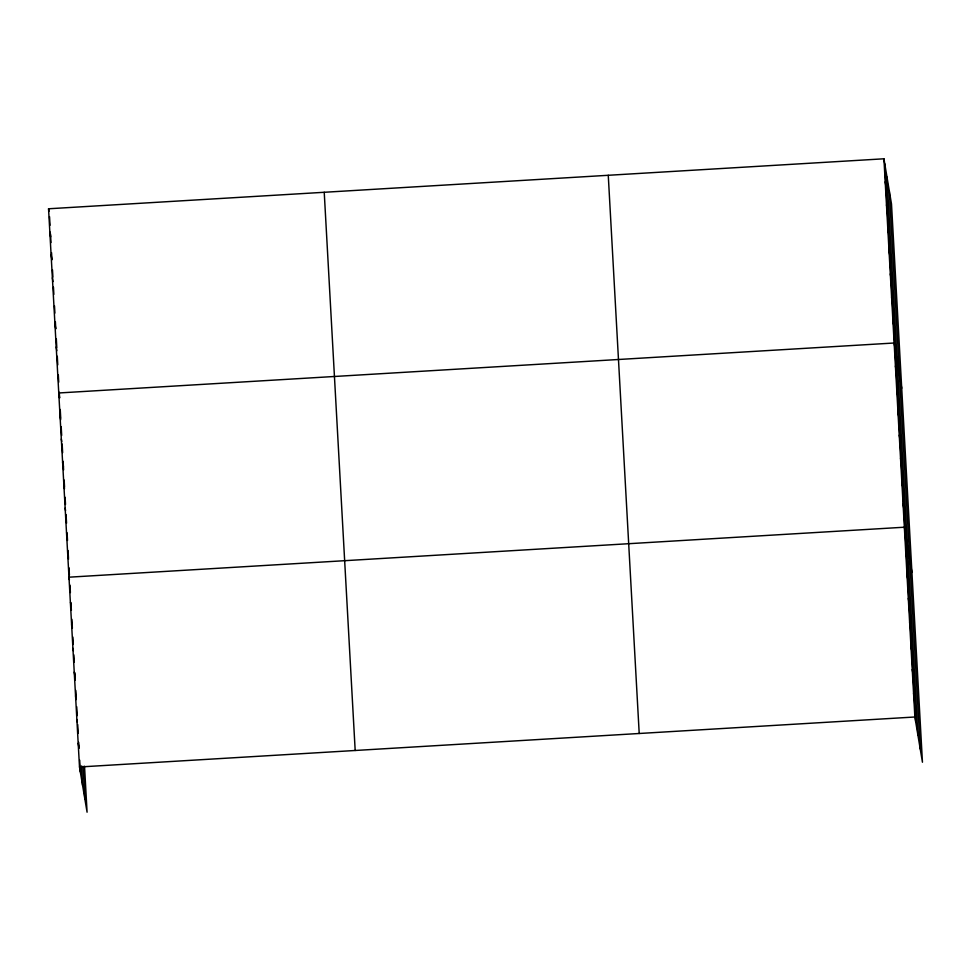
<?xml version="1.0" encoding="UTF-8"?>
<svg xmlns="http://www.w3.org/2000/svg" width="971" height="971" viewBox="0 0 971 971"><rect width="100%" height="100%" fill="white"/><g stroke="black" fill="none" stroke-linecap="round" stroke-linejoin="round"><path stroke-width="1.46" d="M84.526 766.24L87.074 812.205L79.501 766.981L48.55 208.777L883.926 158.795L891.499 204.019L922.45 762.223L914.876 716.999L883.926 158.795M79.501 766.981L914.876 716.999M885.2 181.82L886.038 186.833M886.487 204.857L887.324 209.857M887.761 227.882L888.599 232.882M889.035 250.906L889.873 255.907M890.31 273.931L891.147 278.932M891.584 296.956L892.422 301.957M892.871 319.981L893.708 324.982M901.707 388.23L894.145 343.006L58.77 392.976L59.607 397.989L59.28 392.235M895.42 366.031L896.257 371.043M896.694 389.055L897.532 394.068M897.969 412.08L898.806 417.093M899.255 435.105L900.093 440.118M900.53 458.13L901.367 463.143M901.804 481.167L902.642 486.168M903.079 504.192L903.916 509.192M911.927 572.441L904.353 527.217L68.977 577.187L69.402 579.687M905.676 550.933L906.513 555.946M906.987 574.662L907.824 579.663M908.31 598.379L909.147 603.392M909.621 622.108L910.458 627.108M910.932 645.836L911.769 650.837M912.255 669.553L913.092 674.566M913.565 693.282L914.403 698.283M48.55 208.777L48.975 211.277M49.824 231.802L50.662 236.803M51.099 254.827L51.936 259.827L51.548 252.63M52.385 277.852L53.004 281.602M54.934 323.901L55.772 328.914L55.371 321.717M56.209 346.926L56.84 350.689M60.044 416.013L60.675 419.763M61.319 439.038L61.743 441.538M62.593 462.062L63.431 467.063M63.868 485.087L64.499 488.838M65.154 508.112L65.567 510.612M66.635 532.387L67.266 536.138M67.703 554.162L68.54 559.162M70.507 602.166L71.138 605.916M71.611 624.632L72.242 628.395M72.922 648.361L73.347 650.861M74.245 672.078L75.083 677.09M75.556 695.806L76.187 699.557M76.879 719.535L77.292 722.036M78.19 743.252L79.027 748.265L78.7 742.33M889.278 190.753L920.229 748.957M886.984 177.074L917.935 735.278M884.763 163.808L915.726 722.011M608.259 175.29L639.209 733.493M324.229 192.282L355.18 750.486M83.045 766.313L84.853 798.927M81.491 765.973L82.559 785.26M49.545 216.654L50.031 225.296M50.504 233.926L50.99 242.556M52.495 269.902L52.895 277.099M53.454 287.173L53.854 294.371M54.497 305.877L54.898 313.075M56.33 338.988L56.803 347.618M57.289 356.248L57.762 364.89M58.321 374.964L58.721 382.161M60.238 409.495L60.724 418.137M61.197 426.767L61.683 435.409M62.156 444.038L62.63 452.668M63.115 461.31L63.588 469.94M64.147 480.014L64.547 487.211M65.106 497.286L65.506 504.483M66.064 514.557L66.55 523.187M67.108 533.261L67.509 540.459M68.067 550.533L68.456 557.73M69.014 567.804L69.414 575.002M69.985 585.161L70.398 592.577M70.968 602.955L71.381 610.371M71.878 619.267L72.364 628.152M72.861 637.049L73.274 644.465M73.845 654.842L74.257 662.258M74.828 672.636L75.24 680.052M75.823 690.43L76.236 697.846M76.721 706.742L77.219 715.639M77.716 724.536L78.202 733.433M79.683 760.123L80.338 771.981"/></g></svg>
